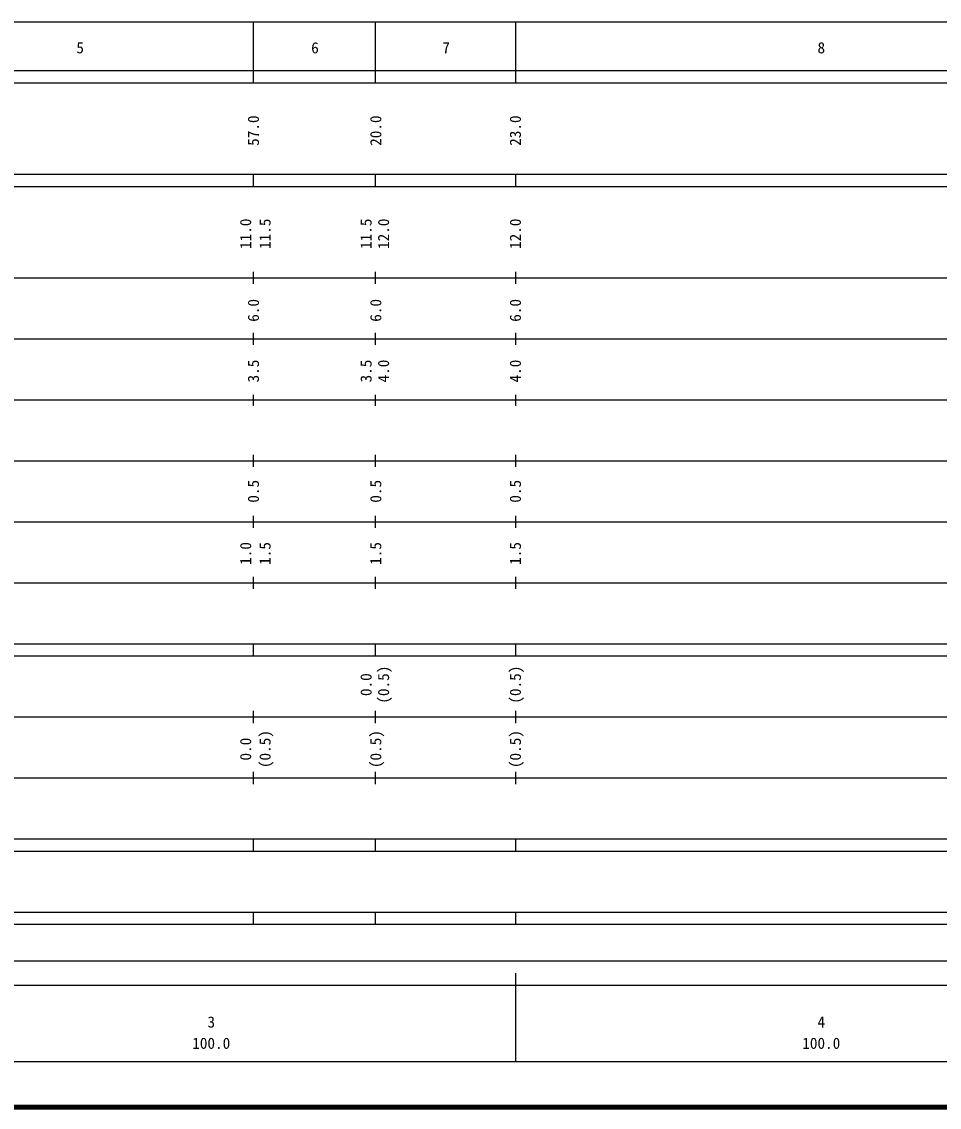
# Model space of a CAD drawing. Units: millimetres on the paper, enlarged 1000 times. Extents: x 40000 to 680000, y 20000 to 380000.
# Drawn here: x 286986 to 437400, y 20000 to 198000 of the extents above; entities that cross this region are included whole.
import ezdxf
from ezdxf.enums import TextEntityAlignment as Align

# ---------------------------------------------------------------- set-up
doc = ezdxf.new("R2010")
doc.units = ezdxf.units.MM
doc.header["$LTSCALE"] = 1000
doc.layers.add('M-TTL', color=2, linetype='Continuous', lineweight=140)
doc.layers.add('M-TTL-BAND', color=7, linetype='Continuous', lineweight=25)
doc.styles.add('ＭＳ ゴシック', font='')
doc.styles.get('ＭＳ ゴシック').set_extended_font_data('MS Gothic')

msp = doc.modelspace()

# ---------------------------------------------------------------- linework, layer by layer
at = {"layer": 'M-TTL'}
msp.add_line((40000, 20000), (680000, 20000), dxfattribs=at)
at = {"layer": 'M-TTL-BAND'}
for p, q in [((68000, 198000), (579000, 198000)), ((325000, 188000), (325000, 198000)), ((345000, 188000), (345000, 198000)), ((368000, 191478), (368000, 198000)), ((368000, 188000), (368000, 191478)), ((40000, 190000), (579000, 190000)), ((40000, 188000), (579000, 188000)), ((40000, 173000), (579000, 173000)), ((325000, 171000), (325000, 173000)), ((345000, 171000), (345000, 173000)), ((368000, 171000), (368000, 173000)), ((40000, 171000), (579000, 171000)), ((325000, 155000), (325000, 157000)), ((345000, 155000), (345000, 157000)), ((368000, 155000), (368000, 157000)), ((40000, 156000), (579000, 156000)), ((46000, 146000), (579000, 146000)), ((325000, 145000), (325000, 147000)), ((345000, 145000), (345000, 147000)), ((368000, 145000), (368000, 147000)), ((52000, 136000), (579000, 136000)), ((325000, 135000), (325000, 136832)), ((345000, 135000), (345000, 136832)), ((368000, 135000), (368000, 136832)), ((325000, 125000), (325000, 127000)), ((345000, 125000), (345000, 127000)), ((368000, 125000), (368000, 127000)), ((46000, 126000), (579000, 126000)), ((52000, 116000), (579000, 116000)), ((325000, 115000), (325000, 117000)), ((345000, 115000), (345000, 117000)), ((368000, 115000), (368000, 117000)), ((325000, 105000), (325000, 107000)), ((345000, 105000), (345000, 107000)), ((368000, 105000), (368000, 107000)), ((46000, 106000), (579000, 106000)), ((40000, 96000), (579000, 96000)), ((325000, 94000), (325000, 96000)), ((345000, 94000), (345000, 96000)), ((368000, 94000), (368000, 96000)), ((40000, 94000), (579000, 94000)), ((49000, 84000), (579000, 84000)), ((325000, 83000), (325000, 85000)), ((345000, 83000), (345000, 85000)), ((368000, 83000), (368000, 85000)), ((325000, 73000), (325000, 75000)), ((345000, 73000), (345000, 75000)), ((368000, 73000), (368000, 75000)), ((40000, 74000), (579000, 74000)), ((40000, 64000), (579000, 64000)), ((325000, 62000), (325000, 64000)), ((345000, 62000), (345000, 64000)), ((368000, 62000), (368000, 64000)), ((40000, 62000), (579000, 62000)), ((40000, 52000), (579000, 52000)), ((325000, 50000), (325000, 52000)), ((345000, 50000), (345000, 52000)), ((368000, 50000), (368000, 52000)), ((40000, 50000), (579000, 50000)), ((70506, 44000), (564896, 44000)), ((368000, 27500), (368000, 42000)), ((40000, 40000), (579000, 40000)), ((68000, 27500), (579000, 27500))]:
    msp.add_line(p, q, dxfattribs=at)

# ---------------------------------------------------------------- texts
at = {"layer": 'M-TTL-BAND', "style": 'ＭＳ ゴシック'}
for s, p in [('5', (295937, 192262)), ('6', (334438, 192262)), ('7', (355937, 192262)), ('8', (417437, 192262)), ('3', (317437, 32523)), ('4', (417437, 32523)), ('100.0', (314937, 29033)), ('100.0', (414937, 29033))]:
    msp.add_text(s, height=1833, dxfattribs=at).set_placement(p, align=Align.BOTTOM_LEFT)
for s, p in [('57.0', (326425, 177645)), ('20.0', (346484, 177645)), ('23.0', (369367, 177645)), ('11.0', (325152, 160733)), ('11.5', (328336, 160733)), ('11.5', (344892, 160733)), ('12.0', (347757, 160733)), ('12.0', (369367, 160733)), ('6.0', (326425, 148796)), ('6.0', (346484, 148796)), ('6.0', (369367, 148796)), ('3.5', (326425, 138848)), ('3.5', (344892, 138848)), ('4.0', (347757, 138848)), ('4.0', (369367, 138848)), ('0.5', (326425, 119133)), ('0.5', (346484, 119133)), ('0.5', (369367, 119133)), ('1.0', (325152, 108937)), ('1.5', (328336, 108937)), ('1.5', (346484, 108937)), ('1.5', (369367, 108937)), (' 0.0', (344892, 86181)), ('(0.5)', (347757, 86181)), ('(0.5)', (369367, 86181)), (' 0.0', (325152, 75611)), ('(0.5)', (328336, 75611)), ('(0.5)', (346484, 75611)), ('(0.5)', (369367, 75611))]:
    msp.add_text(s, height=1833, rotation=90, dxfattribs=at).set_placement(p, align=Align.BOTTOM_LEFT)

doc.saveas('drawing.dxf')
